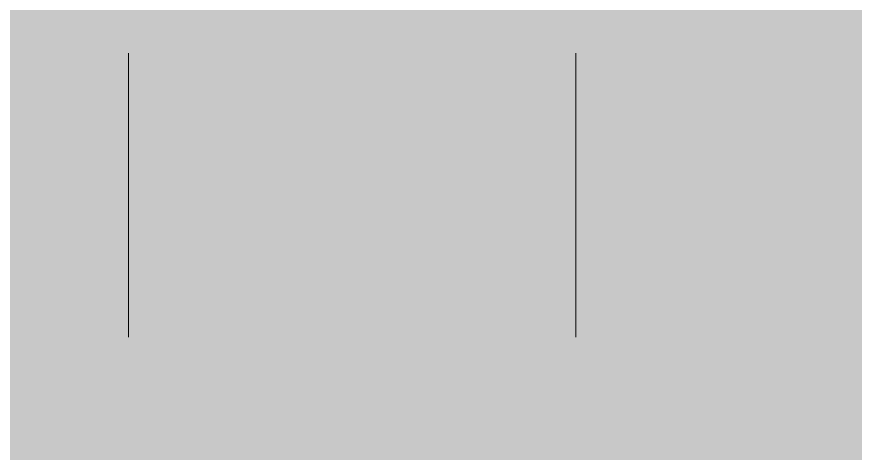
# Model space of a CAD drawing. Header units: millimetres. Extents: x 5622 to 8918, y 2044 to 6634.
# Drawn here: x 8586.06 to 8604.81, y 3803.83 to 3813.59 of the extents above; entities that cross this region are included whole.
import ezdxf

# ---------------------------------------------------------------- set-up
doc = ezdxf.new("R2010")
doc.units = ezdxf.units.MM
doc.linetypes.add('NASCOSTA', pattern=[9.525, 6.35, -3.175])
for name, color, linetype, lineweight in [('F_ARREDI', 7, 'Continuous', 5), ('F_FERRAMENTA', 253, 'Continuous', 5), ('F_MULTI laminato OPACO_retino', 1, 'Continuous', 5), ('F_Proiezioni', 253, 'NASCOSTA', 9)]:
    doc.layers.add(name, color=color, linetype=linetype, lineweight=lineweight)

# ---------------------------------------------------------------- blocks, each defined once
blk = doc.blocks.new("LIBRERIA_ingresso-living_sez._B.B'")
at = {"layer": 'F_MULTI laminato OPACO_retino', "true_color": 0x636466}
h = blk.add_hatch(color=251, dxfattribs=at)
h.dxf.hatch_style = 1
h.paths.add_polyline_path([(41313.132, 11071.126), (41913.132, 11071.126), (41913.132, 13145.626), (41313.132, 13145.626)])
at = {"layer": 'F_MULTI laminato OPACO_retino', "true_color": 0x939598}
h = blk.add_hatch(color=252, dxfattribs=at)
h.dxf.hatch_style = 1
h.paths.add_polyline_path([(41313.132, 13145.626), (41613.132, 13145.626), (41613.132, 11071.126), (41313.132, 11071.126)])
at = {"layer": 'F_Proiezioni', "color": 1}
for p, q in [((41584.132, 11175.626), (41584.132, 11238.626)), ((41594.132, 11175.626), (41594.132, 11238.626))]:
    blk.add_line(p, q, dxfattribs=at)

msp = doc.modelspace()

# ---------------------------------------------------------------- linework, layer by layer
at = {"layer": 'F_FERRAMENTA', "linetype": 'NASCOSTA'}
for p, q in [((8588.563, 3768.327), (8588.563, 3831.327)), ((8598.563, 3768.327), (8598.563, 3831.327))]:
    msp.add_line(p, q, dxfattribs=at)

# ---------------------------------------------------------------- block references
at = {"layer": 'F_ARREDI'}
msp.add_blockref("LIBRERIA_ingresso-living_sez._B.B'", (-32995.569, -7407.299), dxfattribs=at)

doc.saveas('drawing.dxf')
